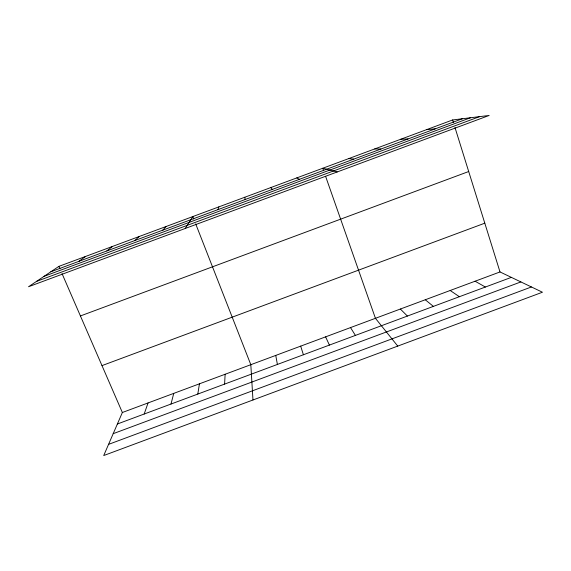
<?xml version="1.0" encoding="UTF-8"?>
<svg xmlns="http://www.w3.org/2000/svg" width="571" height="571" viewBox="0 0 571 571"><rect width="100%" height="100%" fill="white"/><g stroke="black" fill="none" stroke-linecap="round" stroke-linejoin="round"><path stroke-width="0.86" d="M224.596 384.097L225.131 374.248M197.794 394.069L199.443 383.812M170.993 404.047L173.748 393.376M217.972 209.628L218.821 206.902M144.185 414.025L148.053 402.94M122.358 412.505L103.722 455.544L542.45 292.231L500.003 271.946L122.358 412.505L62.039 273.616M185.24 228.464L192.827 216.566L193.783 219.014M162.821 230.134L166.047 226.523M134.827 240.548L139.26 236.48M106.827 250.955L112.473 246.444M78.827 261.368L85.686 256.408M58.892 266.371L28.55 286.735L489.14 115.456L452.625 119.96L58.892 266.371L59.941 268.784M80.425 315.949L468.698 171.521M101.995 365.611L484.8 223.182M117.376 424.003L511.345 277.37M113.194 433.675L520.888 281.924M108.561 444.374L531.43 286.97M50.826 271.782L462.332 118.761M44.017 276.35L470.525 117.747M36.465 281.417L479.611 116.627M426.658 129.61L435.195 128.853M400.685 139.274L408.051 138.946M374.712 148.931L380.907 149.038M348.738 158.588L353.756 159.131M337.233 171.942L322.758 168.245L323.629 170.729M296.777 177.909L299.454 179.33M475.101 281.217L485.364 287.042M450.191 290.489L459.377 296.713M425.274 299.761L433.389 306.384M400.364 309.032L407.394 316.056M270.797 187.573L272.296 189.422M397.751 346.097L375.44 318.311L325.663 176.518M350.523 327.583L355.405 335.405M325.598 336.861L329.41 345.084M195.703 223.911L250.819 364.691L252.974 399.993M300.674 346.133L303.408 354.762M452.625 119.96L453.41 122.472M454.973 127.497L500.003 271.946M275.75 355.412L277.399 364.441M244.809 197.238L245.137 199.522"/></g></svg>
